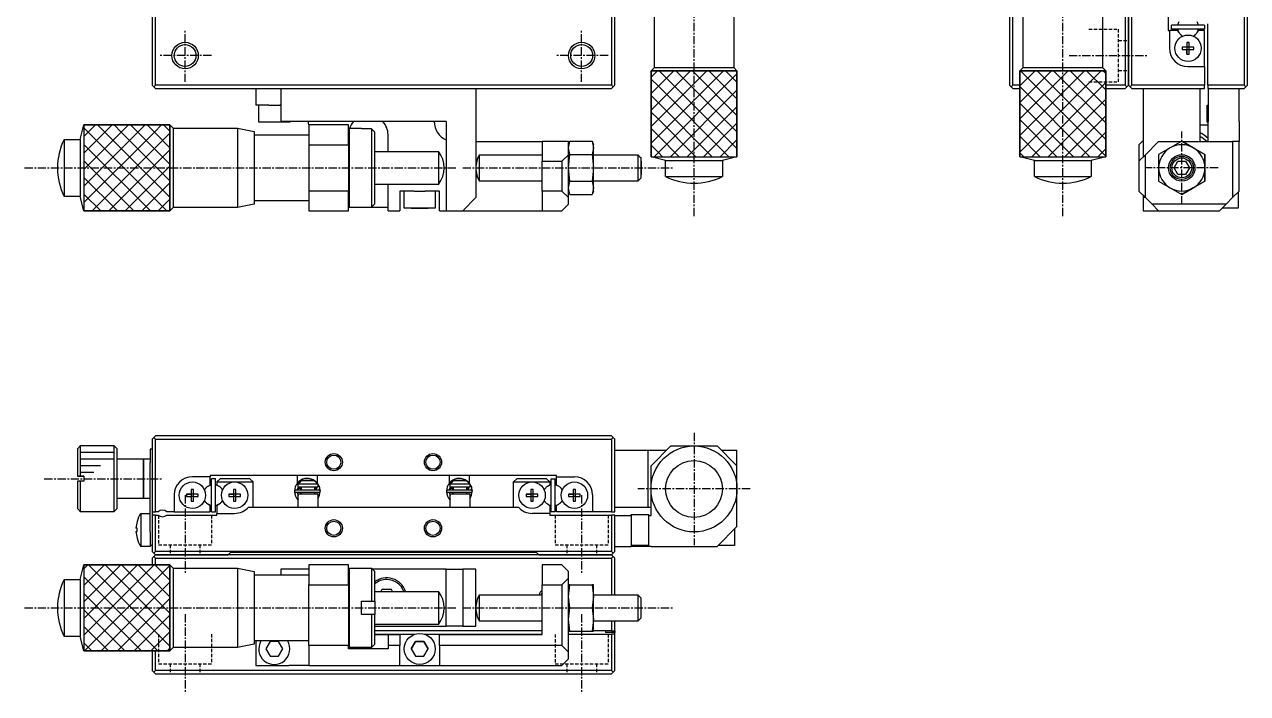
# Model space of a CAD drawing. Extents: x 10 to 439, y 10 to 253.
# Drawn here: x 253.7 to 438.8, y 21.1 to 122.3 of the extents above; entities that cross this region are included whole.
import ezdxf

# ---------------------------------------------------------------- set-up
doc = ezdxf.new("R2010")
doc.units = 0
doc.linetypes.add('CENTER', pattern=[2, 1.25, -0.25, 0.25, -0.25])
doc.linetypes.add('DASHED', pattern=[0.75, 0.5, -0.25])
doc.layers.get('0').update_dxf_attribs({"linetype": 'CONTINUOUS'})
doc.layers.add('CENTER', color=1, linetype='CENTER')

msp = doc.modelspace()

# ---------------------------------------------------------------- linework, layer by layer
at = {"color": 7, "linetype": 'CONTINUOUS'}
for p, q in [((273.05, 182.1), (273.05, 113.1)), ((273.55, 113.1), (273.55, 182.1)), ((342.55, 182.1), (342.55, 113.1)), ((343.05, 113.1), (343.05, 182.1)), ((402.79, 182.1), (402.79, 113.1)), ((403.29, 113.1), (403.29, 182.1)), ((420.29, 182.1), (420.29, 113.1)), ((420.79, 182.1), (420.79, 113.1)), ((420.79, 113.1), (420.79, 182.1)), ((421.29, 113.1), (421.29, 182.1)), ((438.29, 182.1), (438.29, 113.1)), ((426.79, 173.8), (426.79, 121.4)), ((349.05, 115.8), (349.05, 125.55)), ((361.05, 125.55), (361.05, 115.8)), ((404.84, 115.8), (404.84, 125.55)), ((416.84, 125.55), (416.84, 115.8)), ((438.79, 113.1), (438.79, 124.1)), ((432.29, 122.2), (427.29, 122.2)), ((427.29, 121.6), (427.29, 122.2)), ((432.29, 122.2), (432.29, 121.6)), ((432.79, 113.1), (432.79, 122.4)), ((426.79, 121.4), (426.99, 121.4)), ((426.99, 121.4), (426.99, 118.7)), ((428.25, 121.4), (426.99, 121.4)), ((432.29, 121.6), (427.29, 121.6)), ((428.42, 121.11), (428.25, 121.4)), ((431.34, 121.4), (431.17, 121.11)), ((432.29, 121.4), (431.34, 121.4)), ((432.29, 115.95), (432.29, 121.4)), ((428.91, 118.88), (428.91, 118.52)), ((429.61, 118.88), (428.91, 118.88)), ((428.91, 118.52), (429.61, 118.52)), ((429.61, 119.59), (429.61, 118.88)), ((429.97, 119.59), (429.61, 119.59)), ((429.61, 119.59), (429.61, 118.88)), ((429.62, 118.87), (429.61, 118.88)), ((429.62, 118.53), (429.61, 118.52)), ((429.61, 118.52), (429.61, 117.81)), ((429.61, 117.81), (429.61, 118.52)), ((429.96, 118.87), (429.62, 118.87)), ((429.62, 118.87), (429.62, 118.53)), ((429.62, 118.53), (429.96, 118.53)), ((429.96, 118.87), (429.97, 118.88)), ((429.96, 118.53), (429.96, 118.87)), ((429.96, 118.53), (429.97, 118.52)), ((429.97, 118.88), (429.97, 119.59)), ((430.68, 118.88), (429.97, 118.88)), ((429.97, 118.52), (430.68, 118.52)), ((429.97, 117.81), (429.97, 118.52)), ((430.68, 118.52), (430.68, 118.88)), ((429.61, 117.81), (429.97, 117.81)), ((348.55, 115.3), (349.05, 115.8)), ((348.55, 115.3), (348.55, 102.3)), ((361.55, 115.3), (348.55, 115.3)), ((349.05, 115.8), (361.05, 115.8)), ((361.05, 115.8), (361.55, 115.3)), ((361.55, 102.3), (361.55, 115.3)), ((404.34, 115.3), (404.84, 115.8)), ((404.34, 115.3), (404.34, 102.3)), ((417.34, 115.3), (404.34, 115.3)), ((404.84, 115.8), (416.84, 115.8)), ((416.84, 115.8), (417.34, 115.3)), ((417.34, 102.3), (417.34, 115.3)), ((429.74, 115.95), (432.29, 115.95)), ((432.29, 115.95), (432.29, 113.1)), ((273.3, 112.85), (273.05, 113.1)), ((273.3, 112.85), (273.55, 113.1)), ((342.55, 113.1), (273.55, 113.1)), ((342.55, 113.1), (342.8, 112.85)), ((343.05, 113.1), (342.8, 112.85)), ((403.04, 112.85), (402.79, 113.1)), ((403.29, 113.1), (403.04, 112.85)), ((404.34, 113.1), (403.29, 113.1)), ((420.29, 113.1), (417.34, 113.1)), ((420.54, 112.85), (420.29, 113.1)), ((420.54, 112.85), (420.79, 113.1)), ((420.79, 113.1), (421.04, 112.85)), ((421.29, 113.1), (421.04, 112.85)), ((432.29, 113.1), (421.29, 113.1)), ((432.29, 112.6), (432.29, 113.1)), ((438.29, 113.1), (432.79, 113.1)), ((432.79, 113.1), (432.79, 112.6)), ((438.54, 112.85), (438.29, 113.1)), ((438.79, 113.1), (438.54, 112.85)), ((273.55, 112.6), (273.3, 112.85)), ((273.55, 112.6), (342.55, 112.6)), ((288.75, 112.6), (288.75, 110.1)), ((292.55, 112.6), (292.55, 107.6)), ((322.05, 112.6), (322.05, 96.1)), ((342.8, 112.85), (342.55, 112.6)), ((403.04, 112.85), (403.29, 112.6)), ((403.29, 112.6), (404.34, 112.6)), ((417.34, 112.6), (420.29, 112.6)), ((420.29, 112.6), (420.54, 112.85)), ((421.04, 112.85), (421.29, 112.6)), ((421.29, 112.6), (432.29, 112.6)), ((422.99, 112.6), (422.99, 102.25)), ((431.59, 112.6), (431.59, 104.6)), ((432.79, 112.6), (438.29, 112.6)), ((432.84, 112.6), (432.84, 107.6)), ((437.54, 107.6), (437.54, 112.6)), ((438.29, 112.6), (438.54, 112.85)), ((290.72, 110.1), (288.75, 110.1)), ((289.2, 107.5), (289.2, 110.1)), ((290.72, 110.1), (291.55, 110.1)), ((291.55, 110.1), (292.38, 110.1)), ((292.38, 110.1), (292.55, 110.1)), ((292.55, 110.1), (292.38, 110.1)), ((432.69, 110.1), (432.84, 110.1)), ((432.69, 107.5), (432.69, 110.1)), ((291.55, 107.5), (289.2, 107.5)), ((293.9, 107.5), (291.55, 107.5)), ((317.55, 107.6), (292.55, 107.6)), ((293.9, 107.6), (293.9, 107.5)), ((317.55, 107.6), (317.55, 94.1)), ((432.84, 107.5), (432.69, 107.5)), ((432.84, 104.6), (432.84, 107.6)), ((437.54, 107.6), (437.54, 104.6)), ((262.16, 104.9), (262.75, 107.1)), ((275.75, 107.1), (262.75, 107.1)), ((262.75, 107.1), (262.75, 94.1)), ((275.75, 107.1), (276.25, 106.6)), ((275.75, 94.1), (275.75, 107.1)), ((276.25, 106.6), (276.25, 94.6)), ((276.25, 106.6), (286, 106.6)), ((286, 106.6), (286, 94.6)), ((286, 106.6), (288.5, 106.1)), ((288.5, 106.1), (288.5, 95.1)), ((288.5, 105.6), (296.75, 105.6)), ((302.75, 107.1), (296.75, 107.1)), ((296.75, 107.1), (296.75, 104.1)), ((302.75, 104.1), (302.75, 107.1)), ((302.75, 106.4), (302.95, 106.6)), ((302.95, 94.6), (302.95, 106.6)), ((302.95, 106.6), (304.75, 106.6)), ((304.75, 106.52), (304.75, 106.6)), ((304.75, 106.52), (304.75, 106.6)), ((306.25, 106.52), (304.75, 106.52)), ((306.25, 106.52), (306.25, 94.68)), ((306.75, 106.01), (306.25, 106.52)), ((306.75, 95.19), (306.75, 106.01)), ((306.75, 105.24), (306.75, 106.01)), ((308.75, 103.1), (308.75, 105.6)), ((431.59, 107.1), (432.84, 107.1)), ((259.75, 104.9), (259.75, 96.3)), ((259.75, 104.9), (262.16, 104.9)), ((262.16, 104.9), (262.16, 96.3)), ((296.75, 104.1), (302.75, 104.1)), ((296.75, 104.1), (296.75, 97.1)), ((302.75, 104.1), (302.75, 97.1)), ((322.05, 104.6), (332.05, 104.6)), ((336.05, 104.6), (332.05, 104.6)), ((332.05, 104.6), (332.05, 101.6)), ((336.05, 103.63), (336.25, 104.64)), ((336.05, 104.1), (336.25, 104.64)), ((336.05, 102.6), (336.05, 104.6)), ((336.25, 102.62), (336.05, 103.63)), ((336.25, 104.64), (339.65, 104.64)), ((339.65, 104.64), (339.85, 103.63)), ((339.65, 104.64), (339.85, 104.1)), ((339.85, 103.63), (339.65, 102.62)), ((339.85, 103.63), (339.85, 104.1)), ((339.85, 100.6), (339.85, 103.63)), ((422.34, 104.1), (422.99, 104.75)), ((422.34, 104.1), (422.34, 101.6)), ((423.34, 102.6), (425.34, 104.6)), ((425.34, 104.6), (428.77, 104.6)), ((427.09, 103.63), (425.34, 102.62)), ((428.84, 104.64), (427.09, 103.63)), ((430.59, 103.63), (428.84, 104.64)), ((428.84, 104.64), (428.91, 104.6)), ((428.91, 104.6), (430.59, 103.63)), ((428.91, 104.6), (436.54, 104.6)), ((432.34, 102.62), (430.59, 103.63)), ((430.59, 103.63), (432.34, 102.62)), ((436.54, 104.6), (436.54, 96.1)), ((437.54, 104.6), (436.54, 104.6)), ((437.54, 97.1), (437.54, 104.6)), ((306.75, 103.1), (316.37, 103.1)), ((316.37, 103.1), (316.37, 98.1)), ((322.58, 98.6), (322.58, 102.6)), ((322.58, 98.6), (322.58, 102.6)), ((322.58, 102.6), (332.05, 102.6)), ((335.05, 101.6), (336.05, 102.6)), ((336.05, 100.6), (336.25, 102.62)), ((336.05, 98.6), (336.05, 102.6)), ((336.25, 102.62), (339.65, 102.62)), ((339.65, 102.62), (339.85, 100.6)), ((339.85, 102.6), (346.55, 102.6)), ((346.55, 102.6), (346.55, 98.6)), ((346.55, 102.6), (346.8, 102.35)), ((346.8, 102.35), (347.05, 102.1)), ((347.05, 99.1), (347.05, 102.1)), ((347.05, 99.1), (347.05, 102.1)), ((350.75, 101.71), (348.55, 102.3)), ((348.55, 102.3), (361.55, 102.3)), ((361.55, 102.3), (359.35, 101.71)), ((406.54, 101.71), (404.34, 102.3)), ((404.34, 102.3), (417.34, 102.3)), ((417.34, 102.3), (415.14, 101.71)), ((422.34, 101.6), (423.34, 102.6)), ((423.34, 96.1), (423.34, 102.6)), ((425.34, 102.62), (425.34, 100.6)), ((432.34, 100.6), (432.34, 102.62)), ((432.34, 102.62), (432.34, 100.6)), ((332.05, 101.6), (335.05, 101.6)), ((332.05, 97.1), (332.05, 101.6)), ((335.05, 101.6), (335.05, 97.1)), ((336.25, 98.58), (336.05, 100.6)), ((339.85, 100.6), (339.65, 98.58)), ((339.85, 97.57), (339.85, 100.6)), ((347.05, 100.6), (347.05, 101.6)), ((347.05, 101.6), (347.05, 100.6)), ((347.05, 100.6), (347.05, 99.6)), ((347.05, 99.6), (347.05, 100.6)), ((350.75, 101.71), (359.35, 101.71)), ((350.75, 99.3), (350.75, 101.71)), ((359.35, 101.71), (359.35, 99.3)), ((406.54, 101.71), (415.14, 101.71)), ((406.54, 99.3), (406.54, 101.71)), ((415.14, 101.71), (415.14, 99.3)), ((422.34, 101.6), (422.34, 97.1)), ((425.34, 100.6), (425.34, 98.58)), ((427.69, 100.6), (428.26, 101.6)), ((427.69, 100.6), (428.26, 101.6)), ((428.26, 99.6), (427.69, 100.6)), ((428.26, 99.6), (427.69, 100.6)), ((428.26, 101.6), (429.42, 101.6)), ((429.42, 101.6), (430, 100.6)), ((430, 100.6), (429.42, 99.6)), ((432.34, 98.58), (432.34, 100.6)), ((432.34, 100.6), (432.34, 98.58)), ((316.37, 98.1), (306.75, 98.1)), ((308.75, 94.1), (308.75, 98.1)), ((332.05, 98.6), (322.58, 98.6)), ((336.05, 96.1), (336.05, 98.6)), ((336.05, 97.57), (336.25, 98.58)), ((336.25, 98.58), (339.65, 98.58)), ((339.65, 98.58), (339.85, 97.57)), ((346.55, 98.6), (339.85, 98.6)), ((346.8, 98.85), (346.55, 98.6)), ((347.05, 99.1), (346.8, 98.85)), ((350.75, 99.3), (359.35, 99.3)), ((406.54, 99.3), (415.14, 99.3)), ((425.34, 98.58), (427.09, 97.57)), ((429.42, 99.6), (428.26, 99.6)), ((430.59, 97.57), (432.34, 98.58)), ((432.34, 98.58), (430.59, 97.57)), ((262.16, 96.3), (259.75, 96.3)), ((262.75, 94.1), (262.16, 96.3)), ((302.75, 97.1), (296.75, 97.1)), ((296.75, 97.1), (296.75, 94.1)), ((302.75, 94.1), (302.75, 97.1)), ((310.55, 97.1), (310.55, 94.1)), ((312.72, 97.1), (310.55, 97.1)), ((311.2, 94.5), (311.2, 97.1)), ((312.72, 97.1), (313.55, 97.1)), ((313.55, 97.1), (314.38, 97.1)), ((316.55, 97.1), (314.38, 97.1)), ((315.9, 97.1), (315.9, 94.5)), ((316.55, 94.1), (316.55, 97.1)), ((335.05, 97.1), (332.05, 97.1)), ((332.05, 97.1), (332.05, 94.1)), ((336.05, 96.1), (335.05, 97.1)), ((336.25, 96.56), (336.05, 97.57)), ((336.25, 96.56), (336.05, 97.1)), ((336.25, 96.56), (339.65, 96.56)), ((339.85, 97.57), (339.65, 96.56)), ((339.85, 97.1), (339.65, 96.56)), ((339.85, 97.1), (339.85, 97.57)), ((423.34, 96.1), (422.34, 97.1)), ((422.99, 96.45), (422.99, 96.1)), ((427.09, 97.57), (428.84, 96.56)), ((428.84, 96.56), (430.59, 97.57)), ((430.59, 97.57), (428.84, 96.56)), ((437.54, 97.1), (436.54, 96.1)), ((437.39, 96.95), (437.39, 94.5)), ((276.25, 94.6), (275.75, 94.1)), ((286, 94.6), (276.25, 94.6)), ((288.5, 95.1), (286, 94.6)), ((296.75, 95.6), (288.5, 95.6)), ((302.95, 94.6), (302.75, 94.8)), ((302.95, 94.6), (302.75, 94.6)), ((304.75, 94.6), (302.95, 94.6)), ((304.75, 94.6), (304.75, 94.68)), ((304.75, 94.6), (304.75, 94.68)), ((304.75, 94.68), (306.25, 94.68)), ((308.75, 94.6), (304.75, 94.6)), ((306.25, 94.68), (306.75, 95.19)), ((306.75, 95.19), (306.75, 95.96)), ((315.9, 94.5), (311.2, 94.5)), ((313.55, 94.5), (311.2, 94.5)), ((312.28, 94.5), (312.91, 94.5)), ((312.91, 94.5), (312.28, 94.5)), ((312.91, 94.5), (314.18, 94.5)), ((314.18, 94.5), (312.91, 94.5)), ((315.9, 94.5), (313.55, 94.5)), ((314.18, 94.5), (314.82, 94.5)), ((314.82, 94.5), (314.18, 94.5)), ((322.05, 96.1), (320.05, 94.1)), ((335.05, 94.1), (336.05, 95.1)), ((336.05, 95.1), (336.05, 96.1)), ((423.34, 96.1), (422.99, 96.1)), ((422.99, 96.1), (422.99, 94.1)), ((424.34, 95.1), (423.34, 96.1)), ((435.54, 95.1), (424.34, 95.1)), ((425.34, 94.1), (424.34, 95.1)), ((435.54, 95.1), (434.54, 94.1)), ((437.39, 94.5), (434.94, 94.5)), ((436.54, 96.1), (435.54, 95.1)), ((262.75, 94.1), (275.75, 94.1)), ((296.75, 94.1), (302.75, 94.1)), ((308.75, 94.1), (310.55, 94.1)), ((316.55, 94.1), (317.55, 94.1)), ((317.55, 94.1), (320.05, 94.1)), ((320.05, 94.1), (332.05, 94.1)), ((332.05, 94.1), (335.05, 94.1)), ((422.99, 94.1), (425.34, 94.1)), ((425.34, 94.1), (434.54, 94.1)), ((273.3, 59.84), (273.05, 59.59)), ((273.05, 59.59), (273.05, 48.59)), ((273.3, 59.84), (273.55, 60.09)), ((273.55, 59.59), (273.3, 59.84)), ((342.55, 60.09), (273.55, 60.09)), ((273.55, 48.59), (273.55, 59.59)), ((273.55, 59.59), (342.55, 59.59)), ((342.8, 59.84), (342.55, 60.09)), ((342.8, 59.84), (342.55, 59.59)), ((342.55, 59.59), (342.55, 48.59)), ((343.05, 59.59), (342.8, 59.84)), ((343.05, 48.59), (343.05, 59.59)), ((261.75, 58.09), (262.25, 58.59)), ((261.75, 58.09), (261.75, 53.99)), ((262.25, 53.99), (262.25, 58.59)), ((262.25, 58.59), (267.25, 58.59)), ((267.25, 58.59), (267.25, 48.59)), ((267.25, 58.59), (267.75, 58.09)), ((267.75, 49.09), (267.75, 58.09)), ((273.05, 58.04), (272.75, 58.04)), ((272.75, 58.04), (272.75, 56.04)), ((343.05, 57.89), (348.05, 57.89)), ((348.05, 57.89), (348.05, 49.29)), ((348.05, 57.89), (350.9, 57.89)), ((348.55, 55.54), (351.55, 58.54)), ((351.55, 58.54), (355.05, 58.54)), ((355.05, 58.54), (358.55, 58.54)), ((358.55, 58.54), (361.55, 55.54)), ((359.2, 57.89), (361.55, 57.89)), ((361.55, 55.54), (361.55, 57.89)), ((267.75, 56.59), (271.75, 56.59)), ((271.75, 56.59), (271.75, 50.59)), ((271.75, 50.59), (271.75, 56.59)), ((271.75, 56.59), (272.75, 56.59)), ((272.75, 46.91), (272.75, 56.04)), ((348.55, 52.04), (348.55, 55.54)), ((361.55, 52.04), (361.55, 55.54)), ((262.25, 53.99), (261.75, 53.99)), ((261.75, 53.99), (262.25, 53.99)), ((262.75, 53.99), (262.25, 53.99)), ((262.25, 53.99), (262.75, 53.99)), ((262.75, 53.99), (262.75, 53.19)), ((281.85, 53.89), (279.15, 53.89)), ((281.85, 54.09), (281.85, 53.89)), ((334.25, 54.09), (281.85, 54.09)), ((281.85, 52.63), (281.85, 53.89)), ((295.05, 52.94), (295.05, 54.09)), ((298.05, 54.09), (298.05, 52.92)), ((318.05, 52.94), (318.05, 54.09)), ((321.05, 54.09), (321.05, 52.92)), ((334.25, 53.89), (334.25, 54.09)), ((334.25, 53.89), (336.95, 53.89)), ((334.25, 52.63), (334.25, 53.89)), ((261.75, 53.19), (261.75, 49.09)), ((262.25, 53.19), (261.75, 53.19)), ((262.25, 48.59), (262.25, 53.19)), ((262.75, 53.19), (262.25, 53.19)), ((279.33, 51.97), (278.97, 51.97)), ((278.97, 51.97), (278.97, 51.27)), ((279.33, 51.27), (279.33, 51.97)), ((281.56, 52.46), (281.85, 52.63)), ((282.65, 53.59), (282.05, 53.59)), ((282.05, 48.59), (282.05, 53.59)), ((282.65, 48.59), (282.65, 53.59)), ((283.35, 53.59), (282.85, 53.09)), ((282.85, 53.09), (285.55, 53.09)), ((282.85, 53.09), (282.85, 52.63)), ((282.85, 52.63), (283.14, 52.46)), ((287.85, 53.59), (283.35, 53.59)), ((285.73, 51.97), (285.37, 51.97)), ((285.37, 51.97), (285.37, 51.27)), ((285.55, 53.09), (288.35, 53.09)), ((285.73, 51.27), (285.73, 51.97)), ((288.35, 53.09), (287.85, 53.59)), ((288.35, 49.29), (288.35, 53.09)), ((294.73, 52.4), (294.75, 52.46)), ((294.75, 52.46), (294.76, 52.48)), ((294.76, 52.47), (294.76, 52.47)), ((294.79, 51.89), (298.29, 51.89)), ((295.15, 52.39), (295, 51.89)), ((295.1, 52.28), (295.09, 52.26)), ((295.09, 52.26), (295.09, 52.25)), ((295.09, 52.25), (295.09, 52.23)), ((295.09, 52.23), (295.09, 52.22)), ((295.09, 52.22), (295.09, 52.2)), ((295.09, 52.2), (295.09, 52.19)), ((295.09, 52.19), (295.09, 52.17)), ((295.09, 52.17), (295.09, 52.16)), ((295.09, 52.16), (295.09, 52.14)), ((295.09, 52.14), (295.09, 52.13)), ((295.09, 52.13), (295.1, 52.11)), ((295.11, 52.31), (295.1, 52.29)), ((295.1, 52.29), (295.1, 52.28)), ((295.1, 52.11), (295.1, 52.1)), ((295.1, 52.1), (295.1, 52.09)), ((295.65, 52.09), (295.1, 52.09)), ((295.1, 52.09), (295.11, 52.07)), ((295.11, 52.31), (295.11, 52.31)), ((295.11, 52.07), (295.12, 52.06)), ((295.12, 52.06), (295.12, 52.04)), ((295.12, 52.04), (295.13, 52.03)), ((295.13, 52.03), (295.14, 52.02)), ((295.14, 52.02), (295.15, 52.01)), ((295.15, 52.79), (295.2, 52.79)), ((295.15, 52.29), (295.15, 52.79)), ((298.15, 52.29), (295.15, 52.29)), ((295.15, 52.01), (295.16, 52)), ((295.16, 52), (295.17, 51.98)), ((295.17, 51.98), (295.18, 51.97)), ((295.18, 51.97), (295.19, 51.96)), ((295.19, 51.96), (295.2, 51.95)), ((295.73, 53.29), (295.2, 52.79)), ((295.2, 52.79), (298.09, 52.79)), ((295.2, 51.95), (295.21, 51.95)), ((295.21, 51.95), (295.23, 51.94)), ((295.23, 51.94), (295.24, 51.93)), ((295.24, 51.93), (295.25, 51.92)), ((295.25, 51.92), (295.27, 51.92)), ((295.27, 51.92), (295.28, 51.91)), ((295.28, 51.91), (295.3, 51.91)), ((295.3, 51.91), (295.31, 51.9)), ((295.31, 51.9), (295.32, 51.9)), ((295.32, 51.9), (295.34, 51.89)), ((295.34, 51.89), (295.35, 51.89)), ((295.35, 51.89), (295.37, 51.89)), ((295.37, 51.89), (295.38, 51.89)), ((295.38, 51.89), (295.39, 51.89)), ((295.55, 51.89), (295.55, 52.09)), ((295.65, 51.89), (295.65, 52.29)), ((297.57, 53.29), (295.73, 53.29)), ((295.73, 53.29), (297.57, 53.29)), ((298.09, 52.79), (297.57, 53.29)), ((297.65, 52.29), (297.65, 51.89)), ((297.97, 52.09), (297.65, 52.09)), ((297.69, 51.89), (297.7, 51.89)), ((297.7, 51.89), (297.72, 51.89)), ((297.72, 51.89), (297.73, 51.89)), ((297.73, 51.89), (297.75, 51.9)), ((297.75, 51.9), (297.76, 51.9)), ((297.76, 51.9), (297.78, 51.9)), ((297.78, 51.9), (297.79, 51.91)), ((297.79, 51.91), (297.8, 51.91)), ((297.8, 51.91), (297.82, 51.92)), ((297.82, 51.92), (297.83, 51.93)), ((297.83, 51.93), (297.84, 51.93)), ((297.84, 51.93), (297.86, 51.94)), ((297.86, 51.94), (297.87, 51.95)), ((297.87, 51.95), (297.88, 51.96)), ((297.88, 51.96), (297.89, 51.97)), ((297.89, 51.97), (297.9, 51.98)), ((297.9, 51.98), (297.91, 51.99)), ((297.91, 51.99), (297.92, 52)), ((297.92, 52), (297.93, 52.01)), ((297.93, 52.01), (297.94, 52.02)), ((297.94, 52.02), (297.95, 52.04)), ((297.95, 52.04), (297.96, 52.05)), ((297.97, 52.31), (297.96, 52.32)), ((297.96, 52.06), (297.97, 52.08)), ((297.96, 52.05), (297.96, 52.06)), ((297.97, 52.08), (297.98, 52.09)), ((297.98, 52.28), (297.98, 52.29)), ((297.98, 52.27), (297.98, 52.28)), ((297.99, 52.26), (297.98, 52.27)), ((297.98, 52.12), (297.99, 52.14)), ((297.98, 52.11), (297.98, 52.12)), ((297.98, 52.09), (297.98, 52.11)), ((297.99, 52.24), (297.99, 52.26)), ((297.99, 52.23), (297.99, 52.24)), ((297.99, 52.21), (297.99, 52.23)), ((297.99, 52.2), (297.99, 52.21)), ((297.99, 52.18), (297.99, 52.2)), ((297.99, 52.17), (297.99, 52.18)), ((297.99, 52.15), (297.99, 52.17)), ((297.99, 52.14), (297.99, 52.15)), ((298.09, 52.79), (298.15, 52.79)), ((298.15, 52.79), (298.15, 52.29)), ((298.32, 52.47), (298.15, 52.42)), ((298.15, 52.41), (298.16, 52.42)), ((298.16, 52.42), (298.18, 52.42)), ((298.18, 52.42), (298.19, 52.43)), ((298.19, 52.43), (298.21, 52.43)), ((298.21, 52.43), (298.22, 52.44)), ((298.22, 52.44), (298.23, 52.44)), ((298.23, 52.44), (298.25, 52.45)), ((298.25, 52.45), (298.26, 52.45)), ((298.26, 52.45), (298.27, 52.45)), ((298.27, 52.45), (298.28, 52.46)), ((298.28, 52.46), (298.29, 52.46)), ((298.29, 52.46), (298.3, 52.46)), ((298.3, 52.46), (298.3, 52.46)), ((298.3, 52.46), (298.31, 52.46)), ((298.31, 52.49), (298.33, 52.46)), ((298.31, 52.46), (298.32, 52.46)), ((298.32, 51.9), (298.31, 51.89)), ((298.32, 52.46), (298.32, 52.46)), ((298.32, 52.46), (298.32, 52.46)), ((298.32, 52.46), (298.33, 52.46)), ((298.33, 51.93), (298.32, 51.9)), ((298.33, 52.46), (298.34, 52.43)), ((298.34, 51.96), (298.33, 51.93)), ((298.34, 52.43), (298.35, 52.4)), ((298.35, 51.99), (298.34, 51.96)), ((298.35, 52.41), (298.48, 51.72)), ((298.35, 52.4), (298.36, 52.36)), ((298.36, 52.03), (298.35, 51.99)), ((298.36, 52.36), (298.37, 52.33)), ((298.37, 52.06), (298.36, 52.03)), ((298.37, 52.33), (298.37, 52.3)), ((298.37, 52.3), (298.38, 52.26)), ((298.38, 52.09), (298.37, 52.06)), ((298.38, 52.26), (298.38, 52.23)), ((298.38, 52.23), (298.38, 52.2)), ((298.38, 52.2), (298.38, 52.16)), ((298.38, 52.16), (298.38, 52.13)), ((298.38, 52.13), (298.38, 52.09)), ((317.73, 52.4), (317.75, 52.46)), ((317.75, 52.46), (317.76, 52.48)), ((317.76, 52.47), (317.76, 52.47)), ((317.79, 51.89), (321.29, 51.89)), ((318.15, 52.39), (318, 51.89)), ((318.1, 52.28), (318.09, 52.26)), ((318.09, 52.26), (318.09, 52.25)), ((318.09, 52.25), (318.09, 52.23)), ((318.09, 52.23), (318.09, 52.22)), ((318.09, 52.22), (318.09, 52.2)), ((318.09, 52.2), (318.09, 52.19)), ((318.09, 52.19), (318.09, 52.17)), ((318.09, 52.17), (318.09, 52.16)), ((318.09, 52.16), (318.09, 52.14)), ((318.09, 52.14), (318.09, 52.13)), ((318.09, 52.13), (318.1, 52.11)), ((318.11, 52.31), (318.1, 52.29)), ((318.1, 52.29), (318.1, 52.28)), ((318.1, 52.11), (318.1, 52.1)), ((318.1, 52.1), (318.1, 52.09)), ((318.65, 52.09), (318.1, 52.09)), ((318.1, 52.09), (318.11, 52.07)), ((318.11, 52.31), (318.11, 52.31)), ((318.11, 52.07), (318.12, 52.06)), ((318.12, 52.06), (318.12, 52.04)), ((318.12, 52.04), (318.13, 52.03)), ((318.13, 52.03), (318.14, 52.02)), ((318.14, 52.02), (318.15, 52.01)), ((318.15, 52.79), (318.2, 52.79)), ((318.15, 52.29), (318.15, 52.79)), ((321.15, 52.29), (318.15, 52.29)), ((318.15, 52.01), (318.16, 52)), ((318.16, 52), (318.17, 51.98)), ((318.17, 51.98), (318.18, 51.97)), ((318.18, 51.97), (318.19, 51.96)), ((318.19, 51.96), (318.2, 51.95)), ((318.73, 53.29), (318.2, 52.79)), ((318.2, 52.79), (321.09, 52.79)), ((318.2, 51.95), (318.21, 51.95)), ((318.21, 51.95), (318.23, 51.94)), ((318.23, 51.94), (318.24, 51.93)), ((318.24, 51.93), (318.25, 51.92)), ((318.25, 51.92), (318.27, 51.92)), ((318.27, 51.92), (318.28, 51.91)), ((318.28, 51.91), (318.3, 51.91)), ((318.3, 51.91), (318.31, 51.9)), ((318.31, 51.9), (318.32, 51.9)), ((318.32, 51.9), (318.34, 51.89)), ((318.34, 51.89), (318.35, 51.89)), ((318.35, 51.89), (318.37, 51.89)), ((318.37, 51.89), (318.38, 51.89)), ((318.38, 51.89), (318.39, 51.89)), ((318.55, 51.89), (318.55, 52.09)), ((318.65, 51.89), (318.65, 52.29)), ((320.57, 53.29), (318.73, 53.29)), ((318.73, 53.29), (320.57, 53.29)), ((321.09, 52.79), (320.57, 53.29)), ((320.65, 52.29), (320.65, 51.89)), ((320.97, 52.09), (320.65, 52.09)), ((320.69, 51.89), (320.7, 51.89)), ((320.7, 51.89), (320.72, 51.89)), ((320.72, 51.89), (320.73, 51.89)), ((320.73, 51.89), (320.75, 51.9)), ((320.75, 51.9), (320.76, 51.9)), ((320.76, 51.9), (320.78, 51.9)), ((320.78, 51.9), (320.79, 51.91)), ((320.79, 51.91), (320.8, 51.91)), ((320.8, 51.91), (320.82, 51.92)), ((320.82, 51.92), (320.83, 51.93)), ((320.83, 51.93), (320.84, 51.93)), ((320.84, 51.93), (320.86, 51.94)), ((320.86, 51.94), (320.87, 51.95)), ((320.87, 51.95), (320.88, 51.96)), ((320.88, 51.96), (320.89, 51.97)), ((320.89, 51.97), (320.9, 51.98)), ((320.9, 51.98), (320.91, 51.99)), ((320.91, 51.99), (320.92, 52)), ((320.92, 52), (320.93, 52.01)), ((320.93, 52.01), (320.94, 52.02)), ((320.94, 52.02), (320.95, 52.04)), ((320.95, 52.04), (320.96, 52.05)), ((320.97, 52.31), (320.96, 52.32)), ((320.96, 52.06), (320.97, 52.08)), ((320.96, 52.05), (320.96, 52.06)), ((320.97, 52.08), (320.98, 52.09)), ((320.98, 52.28), (320.98, 52.29)), ((320.98, 52.27), (320.98, 52.28)), ((320.99, 52.26), (320.98, 52.27)), ((320.98, 52.12), (320.99, 52.14)), ((320.98, 52.11), (320.98, 52.12)), ((320.98, 52.09), (320.98, 52.11)), ((320.99, 52.24), (320.99, 52.26)), ((320.99, 52.23), (320.99, 52.24)), ((320.99, 52.21), (320.99, 52.23)), ((320.99, 52.2), (320.99, 52.21)), ((320.99, 52.18), (320.99, 52.2)), ((320.99, 52.17), (320.99, 52.18)), ((320.99, 52.15), (320.99, 52.17)), ((320.99, 52.14), (320.99, 52.15)), ((321.09, 52.79), (321.15, 52.79)), ((321.15, 52.79), (321.15, 52.29)), ((321.32, 52.47), (321.15, 52.42)), ((321.15, 52.41), (321.16, 52.42)), ((321.16, 52.42), (321.18, 52.42)), ((321.18, 52.42), (321.19, 52.43)), ((321.19, 52.43), (321.21, 52.43)), ((321.21, 52.43), (321.22, 52.44)), ((321.22, 52.44), (321.23, 52.44)), ((321.23, 52.44), (321.25, 52.45)), ((321.25, 52.45), (321.26, 52.45)), ((321.26, 52.45), (321.27, 52.45)), ((321.27, 52.45), (321.28, 52.46)), ((321.28, 52.46), (321.29, 52.46)), ((321.29, 52.46), (321.3, 52.46)), ((321.3, 52.46), (321.3, 52.46)), ((321.3, 52.46), (321.31, 52.46)), ((321.31, 52.49), (321.32, 52.47)), ((321.31, 52.46), (321.32, 52.46)), ((321.32, 51.9), (321.31, 51.89)), ((321.32, 52.46), (321.32, 52.46)), ((321.32, 52.46), (321.32, 52.46)), ((321.32, 52.46), (321.33, 52.46)), ((321.33, 51.93), (321.32, 51.9)), ((321.33, 52.46), (321.34, 52.43)), ((321.34, 51.96), (321.33, 51.93)), ((321.34, 52.43), (321.35, 52.4)), ((321.35, 51.99), (321.34, 51.96)), ((321.35, 52.41), (321.48, 51.72)), ((321.35, 52.4), (321.36, 52.36)), ((321.36, 52.03), (321.35, 51.99)), ((321.36, 52.36), (321.37, 52.33)), ((321.37, 52.06), (321.36, 52.03)), ((321.37, 52.33), (321.37, 52.3)), ((321.37, 52.3), (321.38, 52.26)), ((321.38, 52.09), (321.37, 52.06)), ((321.38, 52.26), (321.38, 52.23)), ((321.38, 52.23), (321.38, 52.2)), ((321.38, 52.2), (321.38, 52.16)), ((321.38, 52.16), (321.38, 52.13)), ((321.38, 52.13), (321.38, 52.09)), ((328.25, 53.59), (327.75, 53.09)), ((327.75, 53.09), (330.55, 53.09)), ((327.75, 49.29), (327.75, 53.09)), ((332.75, 53.59), (328.25, 53.59)), ((330.73, 51.97), (330.37, 51.97)), ((330.37, 51.97), (330.37, 51.27)), ((330.55, 53.09), (333.25, 53.09)), ((330.73, 51.27), (330.73, 51.97)), ((333.25, 53.09), (332.75, 53.59)), ((333.25, 52.63), (332.96, 52.46)), ((333.25, 53.09), (333.25, 52.63)), ((333.45, 53.59), (334.05, 53.59)), ((333.45, 48.59), (333.45, 53.59)), ((334.05, 48.59), (334.05, 53.59)), ((334.54, 52.46), (334.25, 52.63)), ((337.13, 51.97), (336.77, 51.97)), ((336.77, 51.97), (336.77, 51.27)), ((337.13, 51.27), (337.13, 51.97)), ((348.55, 48.04), (348.55, 52.04)), ((361.55, 46.34), (361.55, 52.04)), ((271.75, 50.59), (267.75, 50.59)), ((272.75, 50.59), (271.75, 50.59)), ((276.4, 51.14), (276.4, 48.59)), ((278.26, 51.27), (278.26, 50.91)), ((278.97, 51.27), (278.26, 51.27)), ((278.26, 51.27), (278.97, 51.27)), ((278.26, 50.91), (278.97, 50.91)), ((278.98, 51.26), (278.97, 51.27)), ((278.98, 50.92), (278.97, 50.91)), ((278.97, 50.91), (278.97, 50.2)), ((278.97, 50.2), (279.33, 50.2)), ((278.98, 51.26), (278.98, 50.92)), ((279.32, 51.26), (278.98, 51.26)), ((278.98, 50.92), (279.32, 50.92)), ((279.32, 51.26), (279.33, 51.27)), ((279.32, 50.92), (279.32, 51.26)), ((279.32, 50.92), (279.33, 50.91)), ((280.04, 51.27), (279.33, 51.27)), ((280.04, 51.27), (279.33, 51.27)), ((279.33, 50.91), (280.04, 50.91)), ((279.33, 50.2), (279.33, 50.91)), ((280.04, 50.91), (280.04, 51.27)), ((284.66, 51.27), (284.66, 50.91)), ((285.37, 51.27), (284.66, 51.27)), ((284.66, 51.27), (285.37, 51.27)), ((284.66, 50.91), (285.37, 50.91)), ((285.38, 51.26), (285.37, 51.27)), ((285.38, 50.92), (285.37, 50.91)), ((285.37, 50.91), (285.37, 50.2)), ((285.37, 50.2), (285.73, 50.2)), ((285.38, 51.26), (285.38, 50.92)), ((285.72, 51.26), (285.38, 51.26)), ((285.38, 50.92), (285.72, 50.92)), ((285.72, 51.26), (285.73, 51.27)), ((285.72, 50.92), (285.72, 51.26)), ((285.72, 50.92), (285.73, 50.91)), ((286.44, 51.27), (285.73, 51.27)), ((286.44, 51.27), (285.73, 51.27)), ((285.73, 50.91), (286.44, 50.91)), ((285.73, 50.2), (285.73, 50.91)), ((286.44, 50.91), (286.44, 51.27)), ((298.29, 51.5), (294.79, 51.5)), ((295, 51.5), (295.15, 51)), ((295.11, 51.09), (295.15, 51.09)), ((295.15, 51.29), (298.15, 51.29)), ((295.15, 51.29), (295.65, 51.29)), ((295.15, 49.29), (295.15, 51.29)), ((295.55, 51.29), (295.55, 51.5)), ((295.65, 51.29), (295.65, 51.5)), ((295.65, 51.29), (297.65, 51.29)), ((295.65, 51.29), (297.65, 51.29)), ((297.65, 51.5), (297.65, 51.29)), ((297.65, 51.29), (298.15, 51.29)), ((298.04, 51.29), (298.08, 51.5)), ((298.15, 51.29), (298.15, 49.29)), ((321.29, 51.5), (317.79, 51.5)), ((318, 51.5), (318.15, 51)), ((318.11, 51.09), (318.15, 51.09)), ((318.15, 51.29), (318.65, 51.29)), ((318.15, 51.29), (321.15, 51.29)), ((318.15, 49.29), (318.15, 51.29)), ((318.55, 51.29), (318.55, 51.5)), ((318.65, 51.29), (318.65, 51.5)), ((318.65, 51.29), (320.65, 51.29)), ((318.65, 51.29), (320.65, 51.29)), ((320.65, 51.5), (320.65, 51.29)), ((320.65, 51.29), (321.15, 51.29)), ((321.04, 51.29), (321.08, 51.5)), ((321.15, 51.29), (321.15, 49.29)), ((329.66, 51.27), (329.66, 50.91)), ((330.37, 51.27), (329.66, 51.27)), ((329.66, 51.27), (330.37, 51.27)), ((329.66, 50.91), (330.37, 50.91)), ((330.38, 51.26), (330.37, 51.27)), ((330.38, 50.92), (330.37, 50.91)), ((330.37, 50.91), (330.37, 50.2)), ((330.37, 50.2), (330.73, 50.2)), ((330.38, 51.26), (330.38, 50.92)), ((330.72, 51.26), (330.38, 51.26)), ((330.38, 50.92), (330.72, 50.92)), ((330.72, 51.26), (330.73, 51.27)), ((330.72, 50.92), (330.72, 51.26)), ((330.72, 50.92), (330.73, 50.91)), ((331.44, 51.27), (330.73, 51.27)), ((331.44, 51.27), (330.73, 51.27)), ((330.73, 50.91), (331.44, 50.91)), ((330.73, 50.2), (330.73, 50.91)), ((331.44, 50.91), (331.44, 51.27)), ((336.06, 51.27), (336.06, 50.91)), ((336.77, 51.27), (336.06, 51.27)), ((336.06, 51.27), (336.77, 51.27)), ((336.06, 50.91), (336.77, 50.91)), ((336.78, 51.26), (336.77, 51.27)), ((336.78, 50.92), (336.77, 50.91)), ((336.77, 50.91), (336.77, 50.2)), ((336.77, 50.2), (337.13, 50.2)), ((336.78, 51.26), (336.78, 50.92)), ((337.12, 51.26), (336.78, 51.26)), ((336.78, 50.92), (337.12, 50.92)), ((337.12, 51.26), (337.13, 51.27)), ((337.12, 50.92), (337.12, 51.26)), ((337.12, 50.92), (337.13, 50.91)), ((337.84, 51.27), (337.13, 51.27)), ((337.84, 51.27), (337.13, 51.27)), ((337.13, 50.91), (337.84, 50.91)), ((337.13, 50.2), (337.13, 50.91)), ((337.84, 50.91), (337.84, 51.27)), ((339.7, 51.14), (339.7, 48.59)), ((262.25, 48.59), (261.75, 49.09)), ((267.25, 48.59), (262.25, 48.59)), ((267.75, 49.09), (267.25, 48.59)), ((271.36, 48.34), (271.36, 43.34)), ((271.36, 48.34), (272.75, 48.34)), ((273.05, 48.59), (273.05, 48.09)), ((273.05, 48.59), (273.55, 48.59)), ((273.99, 48.59), (273.55, 48.59)), ((276.4, 48.59), (275.31, 48.59)), ((276.4, 48.59), (281.85, 48.59)), ((281.85, 49.54), (281.56, 49.71)), ((281.85, 48.59), (281.85, 49.54)), ((282.05, 48.59), (282.65, 48.59)), ((283.14, 49.71), (282.85, 49.54)), ((282.85, 49.54), (282.85, 48.34)), ((282.85, 48.34), (285.55, 48.34)), ((282.85, 48.09), (282.85, 48.34)), ((287.63, 49.29), (295.57, 49.29)), ((295.57, 49.29), (297.72, 49.29)), ((297.72, 49.29), (318.57, 49.29)), ((318.57, 49.29), (320.72, 49.29)), ((320.72, 49.29), (328.47, 49.29)), ((333.25, 48.34), (330.55, 48.34)), ((332.96, 49.71), (333.25, 49.54)), ((333.25, 49.54), (333.25, 48.34)), ((333.25, 48.34), (333.25, 48.09)), ((334.05, 48.59), (333.45, 48.59)), ((334.25, 49.54), (334.54, 49.71)), ((334.25, 48.59), (334.25, 49.54)), ((339.7, 48.59), (334.25, 48.59)), ((342.55, 48.59), (339.7, 48.59)), ((342.55, 48.59), (343.05, 48.59)), ((343.05, 49.29), (348.05, 49.29)), ((345.55, 48.04), (345.55, 48.19)), ((345.55, 48.19), (348.15, 48.19)), ((348.05, 49.29), (348.55, 49.29)), ((348.15, 48.19), (348.15, 43.49)), ((270.79, 47.1), (270.78, 47.1)), ((272.75, 45.54), (272.75, 46.91)), ((273.55, 48.09), (273.05, 48.09)), ((273.05, 48.09), (273.05, 42.59)), ((273.55, 42.59), (273.55, 48.09)), ((273.55, 48.09), (273.99, 48.09)), ((275.31, 48.09), (282.85, 48.09)), ((333.25, 48.09), (342.55, 48.09)), ((342.55, 48.09), (342.55, 42.59)), ((343.05, 48.09), (342.55, 48.09)), ((343.05, 42.59), (343.05, 48.09)), ((343.05, 48.04), (345.55, 48.04)), ((345.55, 48.04), (345.55, 43.34)), ((348.15, 48.04), (348.55, 48.04)), ((361.55, 46.34), (358.55, 43.34)), ((270.79, 46.1), (270.61, 46.1)), ((270.61, 45.58), (270.79, 45.58)), ((270.78, 44.58), (270.79, 44.58)), ((270.79, 45.58), (270.79, 46.1)), ((272.75, 45.54), (272.75, 43.54)), ((361.15, 45.94), (361.15, 43.49)), ((272.75, 43.34), (271.36, 43.34)), ((272.75, 43.54), (272.75, 43.34)), ((272.75, 43.54), (273.05, 43.54)), ((273.05, 42.59), (273.3, 42.34)), ((273.3, 42.34), (273.55, 42.59)), ((342.55, 42.59), (273.55, 42.59)), ((342.55, 42.59), (342.8, 42.34)), ((342.8, 42.34), (343.05, 42.59)), ((343.05, 43.34), (345.55, 43.34)), ((348.15, 43.49), (345.55, 43.49)), ((348.55, 43.34), (345.55, 43.34)), ((348.55, 43.34), (358.55, 43.34)), ((361.15, 43.49), (358.7, 43.49)), ((273.3, 41.84), (273.05, 41.59)), ((273.05, 41.59), (273.05, 40.54)), ((273.55, 42.09), (273.3, 42.34)), ((273.3, 41.84), (273.55, 42.09)), ((273.55, 41.59), (273.3, 41.84)), ((342.55, 42.09), (273.55, 42.09)), ((273.55, 42.09), (284.55, 42.09)), ((273.55, 40.54), (273.55, 41.59)), ((273.55, 41.59), (342.55, 41.59)), ((284.9, 42.44), (284.55, 42.09)), ((331.2, 42.44), (284.9, 42.44)), ((331.55, 42.09), (331.2, 42.44)), ((331.55, 42.09), (342.55, 42.09)), ((342.8, 42.34), (342.55, 42.09)), ((342.55, 42.09), (342.8, 41.84)), ((342.8, 41.84), (342.55, 41.59)), ((342.55, 41.59), (342.55, 36.04)), ((343.05, 41.59), (342.8, 41.84)), ((343.05, 36.04), (343.05, 41.59)), ((262.16, 38.34), (262.75, 40.54)), ((275.75, 40.54), (262.75, 40.54)), ((262.75, 40.54), (262.75, 27.54)), ((275.75, 40.54), (276.25, 40.04)), ((275.75, 27.54), (275.75, 40.54)), ((276.25, 40.04), (276.25, 28.04)), ((276.25, 40.04), (286, 40.04)), ((286, 40.04), (286, 28.04)), ((286, 40.04), (288.5, 39.54)), ((288.5, 39.54), (288.5, 28.54)), ((288.5, 39.04), (296.75, 39.04)), ((292.55, 39.89), (292.55, 39.04)), ((296.75, 39.89), (292.55, 39.89)), ((302.75, 40.54), (296.75, 40.54)), ((296.75, 40.54), (296.75, 37.54)), ((302.75, 37.54), (302.75, 40.54)), ((302.75, 39.84), (302.95, 40.04)), ((302.8, 39.89), (302.75, 39.89)), ((302.95, 34.04), (302.95, 40.04)), ((302.95, 40.04), (306.25, 40.04)), ((306.25, 40.04), (306.25, 35.04)), ((306.25, 40.04), (306.75, 39.54)), ((317.55, 39.89), (306.4, 39.89)), ((306.75, 35.04), (306.75, 39.54)), ((317.55, 39.89), (320.05, 39.89)), ((317.55, 31.29), (317.55, 39.89)), ((320.05, 39.89), (320.05, 31.29)), ((322.05, 39.89), (320.05, 39.89)), ((322.05, 31.29), (322.05, 39.89)), ((335.05, 40.54), (332.05, 40.54)), ((332.05, 40.54), (332.05, 37.54)), ((336.05, 39.54), (335.05, 40.54)), ((336.05, 38.54), (336.05, 39.54)), ((259.75, 38.34), (259.75, 29.74)), ((259.75, 38.34), (262.16, 38.34)), ((262.16, 38.34), (262.16, 29.74)), ((296.75, 37.54), (302.75, 37.54)), ((296.75, 28.34), (296.75, 37.54)), ((302.75, 37.54), (302.75, 28.34)), ((332.05, 37.54), (335.05, 37.54)), ((332.05, 30.04), (332.05, 37.54)), ((335.05, 37.54), (336.05, 38.54)), ((335.05, 37.54), (335.05, 28.34)), ((336.05, 37.54), (336.05, 38.54)), ((336.05, 35.79), (336.25, 37.54)), ((336.25, 37.54), (336.05, 37.54)), ((336.05, 36.04), (336.05, 37.54)), ((336.25, 37.54), (339.65, 37.54)), ((339.65, 37.54), (339.85, 35.79)), ((339.85, 37.54), (339.65, 37.54)), ((339.85, 35.79), (339.85, 37.54)), ((306.75, 36.54), (316.37, 36.54)), ((307.83, 36.84), (307.65, 36.54)), ((309.27, 36.84), (307.83, 36.84)), ((309.44, 36.54), (309.27, 36.84)), ((316.37, 36.54), (316.37, 31.54)), ((322.58, 32.04), (322.58, 36.04)), ((322.58, 32.04), (322.58, 36.04)), ((322.58, 36.04), (332.05, 36.04)), ((336.05, 32.04), (336.05, 36.04)), ((336.25, 34.04), (336.05, 35.79)), ((339.85, 35.79), (339.65, 34.04)), ((339.85, 36.04), (346.55, 36.04)), ((339.85, 32.29), (339.85, 35.79)), ((346.55, 36.04), (346.55, 32.04)), ((346.55, 36.04), (346.8, 35.79)), ((346.8, 35.79), (347.05, 35.54)), ((347.05, 32.54), (347.05, 35.54)), ((302.95, 28.04), (302.95, 34.04)), ((304.75, 35.04), (306.25, 35.04)), ((304.75, 33.04), (304.75, 35.04)), ((306.25, 35.04), (306.75, 35.04)), ((306.75, 35.04), (306.75, 33.04)), ((336.05, 32.29), (336.25, 34.04)), ((336.25, 34.04), (339.65, 34.04)), ((339.65, 34.04), (339.85, 32.29)), ((306.25, 33.04), (304.75, 33.04)), ((306.25, 33.04), (306.25, 28.04)), ((306.75, 33.04), (306.25, 33.04)), ((306.75, 28.54), (306.75, 33.04)), ((316.37, 31.54), (306.75, 31.54)), ((332.05, 32.04), (322.58, 32.04)), ((336.25, 30.54), (336.05, 32.29)), ((336.05, 27.34), (336.05, 32.04)), ((339.85, 32.29), (339.65, 30.54)), ((339.85, 30.54), (339.85, 32.29)), ((346.55, 32.04), (339.85, 32.04)), ((342.55, 32.04), (342.55, 30.59)), ((343.05, 30.59), (343.05, 32.04)), ((346.8, 32.29), (346.55, 32.04)), ((347.05, 32.54), (346.8, 32.29)), ((262.16, 29.74), (259.75, 29.74)), ((262.75, 27.54), (262.16, 29.74)), ((306.75, 31.29), (317.55, 31.29)), ((332.05, 30.59), (306.75, 30.59)), ((306.75, 30.09), (312.87, 30.09)), ((306.75, 30.04), (308.75, 30.04)), ((308.75, 30.04), (308.75, 28.34)), ((308.75, 30.04), (310.55, 30.04)), ((310.55, 30.04), (310.55, 28.34)), ((312.72, 30.04), (310.55, 30.04)), ((314.23, 30.09), (332.05, 30.09)), ((316.55, 30.04), (314.38, 30.04)), ((316.55, 30.04), (332.05, 30.04)), ((316.55, 28.34), (316.55, 30.04)), ((320.05, 31.29), (317.55, 31.29)), ((320.05, 31.29), (322.05, 31.29)), ((336.05, 30.54), (336.25, 30.54)), ((336.05, 30.09), (342.55, 30.09)), ((336.25, 30.54), (339.65, 30.54)), ((339.65, 30.54), (339.85, 30.54)), ((342.55, 30.59), (339.85, 30.59)), ((341.65, 30.59), (341.65, 30.34)), ((343.05, 30.34), (341.65, 30.34)), ((342.55, 30.59), (343.05, 30.59)), ((342.55, 30.09), (342.55, 24.59)), ((343.05, 30.09), (342.55, 30.09)), ((343.05, 30.59), (343.05, 30.34)), ((343.05, 30.09), (343.05, 30.34)), ((343.05, 24.59), (343.05, 30.09)), ((276.25, 28.04), (275.75, 27.54)), ((286, 28.04), (276.25, 28.04)), ((288.5, 28.54), (286, 28.04)), ((296.75, 29.04), (288.5, 29.04)), ((288.75, 29.04), (288.75, 25.34)), ((290.91, 28.94), (290.28, 27.84)), ((290.28, 27.84), (290.91, 26.74)), ((292.18, 28.94), (290.91, 28.94)), ((292.82, 27.84), (292.18, 28.94)), ((292.18, 26.74), (292.82, 27.84)), ((302.75, 28.34), (296.75, 28.34)), ((296.75, 28.34), (296.75, 25.34)), ((302.75, 27.84), (302.75, 28.34)), ((302.95, 28.04), (302.75, 28.24)), ((308.75, 27.84), (302.75, 27.84)), ((306.25, 28.04), (302.95, 28.04)), ((306.75, 28.54), (306.25, 28.04)), ((310.55, 28.34), (308.75, 28.34)), ((308.75, 28.34), (308.75, 27.84)), ((310.55, 25.34), (310.55, 28.34)), ((312.91, 28.94), (312.28, 27.84)), ((312.28, 27.84), (312.91, 28.94)), ((312.28, 27.84), (312.91, 26.74)), ((314.18, 28.94), (312.91, 28.94)), ((312.91, 28.94), (314.18, 28.94)), ((314.82, 27.84), (314.18, 28.94)), ((314.18, 28.94), (314.82, 27.84)), ((314.18, 26.74), (314.82, 27.84)), ((335.05, 28.34), (316.55, 28.34)), ((316.55, 28.34), (316.55, 25.34)), ((336.05, 27.34), (335.05, 28.34)), ((262.75, 27.54), (275.75, 27.54)), ((273.05, 27.54), (273.05, 24.59)), ((273.55, 24.59), (273.55, 27.54)), ((290.91, 26.74), (292.18, 26.74)), ((312.91, 26.74), (314.18, 26.74)), ((335.05, 25.34), (336.05, 26.34)), ((336.05, 26.34), (336.05, 27.34)), ((273.05, 24.59), (273.3, 24.34)), ((273.3, 24.34), (273.55, 24.59)), ((273.3, 24.34), (273.55, 24.09)), ((342.55, 24.59), (273.55, 24.59)), ((273.55, 24.09), (342.55, 24.09)), ((288.75, 25.34), (293.75, 25.34)), ((296.75, 25.34), (293.75, 25.34)), ((296.75, 25.34), (310.55, 25.34)), ((310.55, 25.34), (316.55, 25.34)), ((316.55, 25.34), (335.05, 25.34)), ((342.55, 24.59), (342.8, 24.34)), ((342.55, 24.09), (342.8, 24.34)), ((342.8, 24.34), (343.05, 24.59))]:
    msp.add_line(p, q, dxfattribs=at)
at = {"color": 3, "linetype": 'DASHED'}
for p, q in [((414.79, 121.6), (419.29, 121.6)), ((419.29, 113.6), (419.29, 121.6)), ((419.29, 119.85), (420.79, 119.85)), ((419.29, 115.35), (420.79, 115.35)), ((414.79, 113.6), (419.29, 113.6)), ((274.05, 48.04), (274.05, 43.59)), ((282.05, 48.09), (282.05, 43.59)), ((334.05, 48.09), (334.05, 43.59)), ((342.05, 48.09), (342.05, 43.59)), ((274.05, 43.59), (282.05, 43.59)), ((275.8, 43.59), (275.8, 42.09)), ((280.3, 43.59), (280.3, 42.09)), ((334.05, 43.59), (342.05, 43.59)), ((335.8, 43.59), (335.8, 42.09)), ((340.3, 43.59), (340.3, 42.09)), ((274.05, 30.09), (274.05, 25.59)), ((282.05, 30.09), (282.05, 25.59)), ((334.05, 30.04), (334.05, 25.59)), ((342.05, 30.09), (342.05, 25.59)), ((274.05, 25.59), (282.05, 25.59)), ((275.8, 25.59), (275.8, 24.09)), ((280.3, 25.59), (280.3, 24.09)), ((334.05, 25.59), (342.05, 25.59)), ((335.8, 25.59), (335.8, 24.09)), ((340.3, 25.59), (340.3, 24.09))]:
    msp.add_line(p, q, dxfattribs=at)
at = {"color": 3, "linetype": 'CONTINUOUS'}
for p, q in [((348.55, 115.3), (361.55, 115.3)), ((348.55, 102.3), (348.55, 115.3)), ((349.5, 115.3), (348.55, 114.35)), ((352, 115.3), (349.65, 112.95)), ((354.5, 115.3), (349.65, 110.45)), ((357, 115.3), (349.65, 107.95)), ((359.5, 115.3), (349.65, 105.45)), ((361.55, 114.85), (349.65, 102.95)), ((349.8, 115.3), (361.55, 103.55)), ((352.3, 115.3), (361.55, 106.05)), ((354.8, 115.3), (361.55, 108.55)), ((357.3, 115.3), (361.55, 111.05)), ((359.8, 115.3), (361.55, 113.55)), ((361.55, 115.3), (361.55, 102.3)), ((404.34, 115.3), (417.34, 115.3)), ((404.34, 102.3), (404.34, 115.3)), ((406.64, 115.3), (404.34, 113)), ((409.14, 115.3), (404.34, 110.5)), ((411.64, 115.3), (404.34, 108)), ((414.14, 115.3), (404.34, 105.5)), ((416.64, 115.3), (404.34, 103)), ((404.44, 115.3), (417.34, 102.4)), ((406.94, 115.3), (417.34, 104.9)), ((409.44, 115.3), (417.34, 107.4)), ((411.94, 115.3), (417.34, 109.9)), ((414.44, 115.3), (417.34, 112.4)), ((416.94, 115.3), (417.34, 114.9)), ((417.34, 115.3), (417.34, 102.3)), ((348.55, 114.05), (349.65, 112.95)), ((349.65, 112.95), (348.55, 111.85)), ((349.65, 112.95), (360.3, 102.3)), ((404.34, 112.9), (414.94, 102.3)), ((417.34, 113.5), (406.14, 102.3)), ((348.55, 111.55), (349.65, 110.45)), ((361.55, 112.35), (351.5, 102.3)), ((349.65, 110.45), (348.55, 109.35)), ((349.65, 110.45), (357.8, 102.3)), ((361.55, 109.85), (354, 102.3)), ((404.34, 110.4), (412.44, 102.3)), ((417.34, 111), (408.64, 102.3)), ((348.55, 109.05), (349.65, 107.95)), ((349.65, 107.95), (348.55, 106.85)), ((349.65, 107.95), (355.3, 102.3)), ((361.55, 107.35), (356.5, 102.3)), ((404.34, 107.9), (409.94, 102.3)), ((417.34, 108.5), (411.14, 102.3)), ((262.75, 107.1), (262.75, 94.1)), ((262.75, 107.1), (275.75, 107.1)), ((263.4, 106), (262.75, 106.65)), ((273.4, 106), (262.75, 95.35)), ((270.9, 106), (262.75, 97.85)), ((268.4, 106), (262.75, 100.35)), ((265.9, 106), (262.75, 102.85)), ((263.4, 106), (262.75, 105.35)), ((264.5, 107.1), (263.4, 106)), ((275.3, 94.1), (263.4, 106)), ((275.75, 105.85), (264, 94.1)), ((265.9, 106), (264.8, 107.1)), ((267, 107.1), (265.9, 106)), ((275.75, 96.15), (265.9, 106)), ((268.4, 106), (267.3, 107.1)), ((269.5, 107.1), (268.4, 106)), ((275.75, 98.65), (268.4, 106)), ((270.9, 106), (269.8, 107.1)), ((272, 107.1), (270.9, 106)), ((275.75, 101.15), (270.9, 106)), ((273.4, 106), (272.3, 107.1)), ((274.5, 107.1), (273.4, 106)), ((275.75, 103.65), (273.4, 106)), ((275.75, 106.15), (274.8, 107.1)), ((275.75, 107.1), (275.75, 94.1)), ((348.55, 106.55), (349.65, 105.45)), ((417.34, 106), (413.64, 102.3)), ((272.8, 94.1), (262.75, 104.15)), ((349.65, 105.45), (348.55, 104.35)), ((348.55, 104.05), (349.65, 102.95)), ((349.65, 105.45), (352.8, 102.3)), ((361.55, 104.85), (359, 102.3)), ((404.34, 105.4), (407.44, 102.3)), ((275.75, 103.35), (266.5, 94.1)), ((348.55, 102.3), (361.55, 102.3)), ((349.65, 102.95), (349, 102.3)), ((349.65, 102.95), (350.3, 102.3)), ((361.55, 102.35), (361.5, 102.3)), ((404.34, 102.9), (404.94, 102.3)), ((404.34, 102.3), (417.34, 102.3)), ((417.34, 103.5), (416.14, 102.3)), ((270.3, 94.1), (262.75, 101.65)), ((275.75, 100.85), (269, 94.1)), ((267.8, 94.1), (262.75, 99.15)), ((275.75, 98.35), (271.5, 94.1)), ((265.3, 94.1), (262.75, 96.65)), ((275.75, 95.85), (274, 94.1)), ((262.8, 94.1), (262.75, 94.15)), ((275.75, 94.1), (262.75, 94.1)), ((262.25, 57.59), (267.25, 57.59)), ((262.25, 56.59), (267.25, 56.59)), ((262.25, 55.59), (265.25, 55.59)), ((262.25, 54.59), (264.25, 54.59)), ((262.75, 40.54), (262.75, 27.54)), ((262.75, 40.54), (275.75, 40.54)), ((273.35, 40.54), (262.75, 29.94)), ((270.85, 40.54), (262.75, 32.44)), ((268.35, 40.54), (262.75, 34.94)), ((265.85, 40.54), (262.75, 37.44)), ((263.35, 40.54), (262.75, 39.94)), ((275.75, 40.44), (262.85, 27.54)), ((275.75, 28.24), (263.45, 40.54)), ((275.75, 30.74), (265.95, 40.54)), ((275.75, 33.24), (268.45, 40.54)), ((275.75, 35.74), (270.95, 40.54)), ((275.75, 38.24), (273.45, 40.54)), ((275.75, 40.54), (275.75, 27.54)), ((273.95, 27.54), (262.75, 38.74)), ((275.75, 37.94), (265.35, 27.54)), ((271.45, 27.54), (262.75, 36.24)), ((275.75, 35.44), (267.85, 27.54)), ((268.95, 27.54), (262.75, 33.74)), ((275.75, 32.94), (270.35, 27.54)), ((266.45, 27.54), (262.75, 31.24)), ((275.75, 30.44), (272.85, 27.54)), ((263.95, 27.54), (262.75, 28.74)), ((275.75, 27.94), (275.35, 27.54)), ((275.75, 27.54), (262.75, 27.54))]:
    msp.add_line(p, q, dxfattribs=at)
at = {"color": 7, "linetype": 'CONTINUOUS'}
for centre, radius in [((429.79, 118.7), 2), ((278.05, 117.6), 1.65), ((338.05, 117.6), 1.65), ((428.84, 100.6), 2), ((428.84, 100.6), 1.5), ((355.05, 52.04), 6.5), ((300.55, 56.09), 1.07), ((315.55, 56.09), 1.07), ((355.05, 52.04), 4.3), ((279.15, 51.09), 2), ((285.55, 51.09), 2), ((330.55, 51.09), 2), ((336.95, 51.09), 2), ((300.55, 46.09), 1.07), ((315.55, 46.09), 1.07), ((313.55, 27.84), 2.35)]:
    msp.add_circle(centre, radius, dxfattribs=at)
at = {"color": 3, "linetype": 'CONTINUOUS'}
for centre, radius in [((278.05, 117.6), 2), ((338.05, 117.6), 2), ((428.84, 100.6), 1.75), ((300.55, 56.09), 1.3), ((315.55, 56.09), 1.3), ((300.55, 46.09), 1.3), ((315.55, 46.09), 1.3)]:
    msp.add_circle(centre, radius, dxfattribs=at)
at = {"color": 7, "linetype": 'CONTINUOUS'}
for centre, radius, start, end in [((429.79, 121.9), 1.59, 150, 169.107), ((429.79, 121.9), 1.59, 10.893, 30), ((429.79, 121.9), 1.59, 190.8931, 210), ((429.79, 121.9), 1.59, 210, 225), ((429.91, 122.01), 1.75, 224.9956, 238.1135), ((429.79, 121.9), 1.59, 225, 239.5668), ((429.68, 122.01), 1.75, 301.8865, 315.0905), ((429.79, 121.9), 1.59, 300.4332, 315.0949), ((429.79, 121.9), 1.59, 315.0949, 330), ((429.79, 121.9), 1.59, 330, 349.1069), ((429.74, 118.7), 2.75, 180, 270), ((293.75, 107.1), 3, 0, 9.5941), ((305.75, 105.6), 3, 138.1897, 161.4056), ((305.75, 105.6), 3, 0, 41.8103), ((318.75, 107.6), 3, 180, 246.4218), ((428.84, 100.6), 6, 48.1897, 62.7204), ((268.49, 100.6), 9.75, 153.8162, 206.1838), ((428.84, 100.6), 3.5, 120, 180), ((428.84, 100.6), 3.5, 60, 120), ((428.84, 100.6), 3.5, 0, 60), ((428.84, 100.6), 5.5, 46.6582, 60), ((313.25, 100.6), 4, 321.3178, 38.6822), ((326.05, 100.6), 4, 150, 180), ((326.05, 100.6), 4, 180, 210), ((428.84, 100.6), 3.5, 180, 240), ((428.84, 100.6), 3.5, 300, 0), ((355.05, 108.04), 9.75, 243.8162, 296.1838), ((410.84, 108.04), 9.75, 243.8162, 296.1838), ((428.84, 100.6), 3.5, 240, 300), ((279.15, 51.14), 2.75, 90, 180), ((336.95, 51.14), 2.75, 0, 90), ((282.46, 50.97), 1.75, 134.9956, 148.1135), ((282.35, 51.09), 1.59, 135, 149.5668), ((282.35, 51.09), 1.59, 120, 135), ((282.35, 51.09), 1.59, 100.8931, 120), ((282.35, 51.09), 1.59, 60, 79.107), ((282.35, 51.09), 1.59, 45, 60), ((282.23, 50.97), 1.75, 31.8865, 45.0044), ((282.35, 51.09), 1.59, 30.4333, 45), ((294.79, 51.7), 0.195, 90, 270), ((296.54, 51.69), 1.94, 23.1876, 179.2802), ((298.29, 51.7), 0.195, 270, 90), ((317.79, 51.7), 0.195, 90, 270), ((319.54, 51.69), 1.94, 23.1876, 179.2802), ((321.29, 51.7), 0.195, 270, 90), ((333.86, 50.97), 1.75, 134.9956, 148.1135), ((333.75, 51.09), 1.59, 135, 149.5667), ((333.75, 51.09), 1.59, 120, 135), ((333.75, 51.09), 1.59, 100.893, 120), ((333.75, 51.09), 1.59, 60, 79.1069), ((333.75, 51.09), 1.59, 45, 60), ((333.63, 50.97), 1.75, 31.8865, 45.0044), ((333.75, 51.09), 1.59, 30.4332, 45), ((282.46, 51.2), 1.75, 211.8865, 225.0044), ((282.35, 51.09), 1.59, 210.4332, 225), ((282.35, 51.09), 1.59, 225, 240), ((282.35, 51.09), 1.59, 300, 315), ((282.23, 51.2), 1.75, 314.9956, 328.1135), ((282.35, 51.09), 1.59, 315, 329.5667), ((296.54, 51.69), 1.94, 180.6983, 224.3679), ((296.53, 51.7), 1.95, 325.9923, 359.289), ((319.54, 51.69), 1.94, 180.6983, 224.3679), ((319.53, 51.7), 1.95, 325.9923, 359.289), ((333.86, 51.2), 1.75, 211.8865, 225.0044), ((333.75, 51.09), 1.59, 210.4333, 225), ((333.75, 51.09), 1.59, 225, 240), ((333.75, 51.09), 1.59, 300, 314.9051), ((333.63, 51.2), 1.75, 314.9095, 328.1135), ((333.75, 51.09), 1.59, 314.9051, 329.5668), ((275.1, 45.84), 4.5, 146.251, 163.7142), ((274.65, 47.84), 1, 48.5904, 131.4096), ((282.35, 51.09), 1.59, 240, 259.1069), ((282.35, 51.09), 1.59, 280.893, 300), ((285.55, 51.09), 2.75, 270, 319.1148), ((330.55, 51.09), 2.75, 220.8852, 270), ((333.75, 51.09), 1.59, 240, 259.107), ((333.75, 51.09), 1.59, 280.8931, 300), ((275.1, 45.84), 4.49, 163.7306, 176.6822), ((274.65, 48.84), 1, 228.5904, 311.4096), ((275.1, 45.84), 4.49, 183.3178, 196.2694), ((275.1, 45.84), 4.5, 196.2858, 213.749), ((268.49, 34.04), 9.75, 153.8162, 206.1838), ((308.55, 35.59), 3, 18.4614, 126.8699), ((308.55, 35.59), 2.75, 90, 130.8852), ((308.55, 35.59), 2.75, 20.2095, 90), ((313.25, 34.04), 4, 321.3178, 38.6822), ((326.05, 34.04), 4, 150, 180), ((333.05, 35.59), 1.25, 143.1301, 158.8998), ((326.05, 34.04), 4, 180, 210), ((340.05, 33.09), 3.2, 339.6359, 340.845), ((291.55, 27.84), 2.35, 149.2936, 30.7064)]:
    msp.add_arc(centre, radius, start, end, dxfattribs=at)
at = {"color": 3, "linetype": 'CONTINUOUS'}
msp.add_arc((333.05, 35.59), 1.5, 131.8103, 162.5424, dxfattribs=at)
at = {"layer": 'CENTER', "color": 1, "linetype": 'CENTER'}
for p, q in [((355.05, 93.3), (355.05, 158.8)), ((410.84, 93.3), (410.84, 158.8)), ((278.05, 113.6), (278.05, 121.6)), ((338.05, 113.6), (338.05, 121.6)), ((282.05, 117.6), (274.05, 117.6)), ((342.05, 117.6), (334.05, 117.6)), ((411.79, 117.6), (423.79, 117.6)), ((428.84, 95.1), (428.84, 106.1)), ((253.75, 100.6), (319.25, 100.6)), ((320.05, 100.6), (352.05, 100.6)), ((434.34, 100.6), (423.34, 100.6)), ((355.05, 60.54), (355.05, 43.54)), ((256.75, 53.59), (274.75, 53.59)), ((363.55, 52.04), (346.55, 52.04)), ((278.05, 51.09), (278.05, 39.09)), ((338.05, 51.09), (338.05, 39.09)), ((253.75, 34.04), (319.25, 34.04)), ((320.05, 34.04), (352.05, 34.04)), ((278.05, 33.09), (278.05, 21.09)), ((338.05, 33.09), (338.05, 21.09))]:
    msp.add_line(p, q, dxfattribs=at)

doc.saveas('drawing.dxf')
